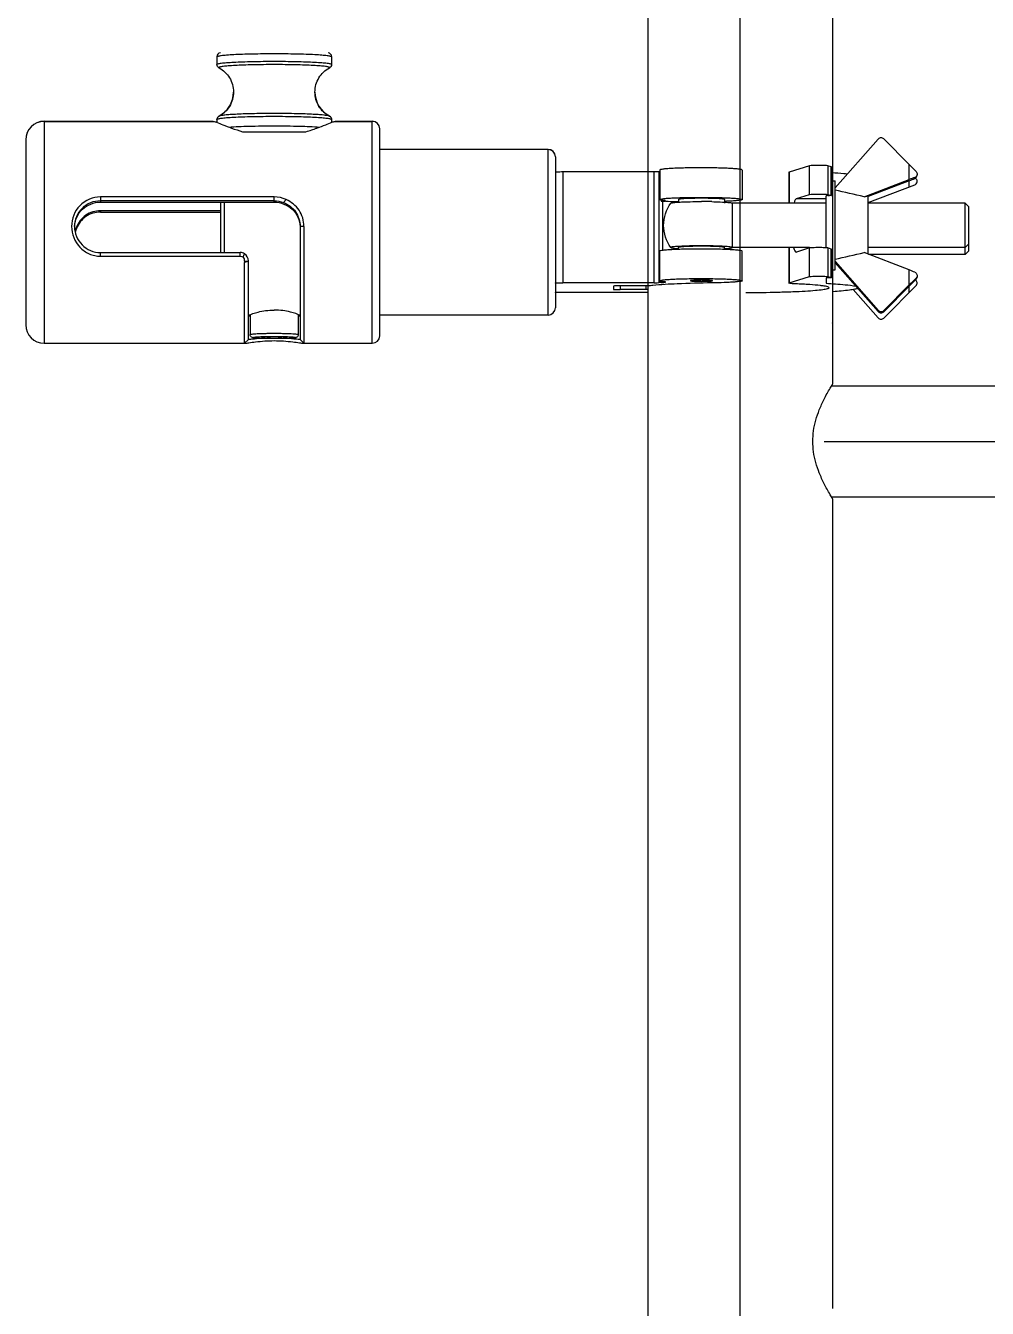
# Model space of a CAD drawing. Header units: millimetres. Extents: x -73584 to -37571, y -61249 to -50748.
# Drawn here: x -48182.9 to -47922.9, y -53207.7 to -52860.7 of the extents above; entities that cross this region are included whole.
import ezdxf

# ---------------------------------------------------------------- set-up
doc = ezdxf.new("R2010")
doc.units = ezdxf.units.MM
doc.header["$LTSCALE"] = 200
doc.linetypes.add('DOT_CENTER', pattern=[14, 12, -1, 0, -1])
doc.layers.add('1', color=7, linetype='Continuous')

# ---------------------------------------------------------------- blocks, each defined once
blk = doc.blocks.new('23-D0018-A_STEP-LADDER_TUBE-Ø30xS3_STACKING_Absen_2__94', base_point=(94.8, -368.81))
at = {"color": 7, "linetype": 'Continuous'}
for p, q in [((94.8, -168.19), (94.8, -368.81)), ((124.8, -168.19), (124.8, -368.81))]:
    blk.add_line(p, q, dxfattribs=at)
at = {"layer": '1', "color": 1, "linetype": 'DOT_CENTER'}
blk.add_line((109.8, -166.19), (109.8, -370.81), dxfattribs=at)
blk = doc.blocks.new('23-D0473-A_TUBE-1m-Ø50xS4-LADDER_STACKING_Absen__107', base_point=(-453.2, -168.5))
at = {"color": 7, "linetype": 'Continuous'}
for p, q in [((-453.2, -118.5), (459.8, -118.5)), ((-124.7, -168.5), (94.3, -168.5)), ((125.3, -168.5), (344.3, -168.5))]:
    blk.add_line(p, q, dxfattribs=at)
for points in [[(109.8, -163.12), (106.95, -163.32), (104.05, -163.94), (101.28, -164.89), (98.36, -166.21), (96.89, -166.98), (95.38, -167.85), (94.84, -168.17), (94.3, -168.5)], [(125.3, -168.5), (124.76, -168.17), (124.22, -167.85), (122.71, -166.98), (121.25, -166.21), (118.32, -164.89), (115.55, -163.94), (112.64, -163.32), (109.8, -163.12)]]:
    blk.add_spline(points, degree=3, dxfattribs=at)
blk = doc.blocks.new('23-D0472-A_BACK-LADDER_STACKING_Absen__109', base_point=(-490.2, -173.5))
at = {"layer": '1', "color": 1, "linetype": 'DOT_CENTER'}
blk.add_line((511.8, -143.5), (-492.2, -143.5), dxfattribs=at)
blk = doc.blocks.new('PH_23_LADDER-1m-KOLOM_STACKING_Absen__110', base_point=(-490.2, -173.5))
for name, p in [('23-D0472-A_BACK-LADDER_STACKING_Absen__109', (-490.2, -173.5)), ('23-D0473-A_TUBE-1m-Ø50xS4-LADDER_STACKING_Absen__107', (-453.2, -168.5))]:
    blk.add_blockref(name, p)
blk = doc.blocks.new('23-A0235-B_WELDING-ASSEMBLY_LADDER-1m_STACKING_Absen__111', base_point=(-490.2, -423.5))
for name, p in [('PH_23_LADDER-1m-KOLOM_STACKING_Absen__110', (-490.2, -173.5)), ('23-D0018-A_STEP-LADDER_TUBE-Ø30xS3_STACKING_Absen_2__94', (94.8, -368.81))]:
    blk.add_blockref(name, p)
blk = doc.blocks.new('23-A0225-B_LADDER-1m_STACKING_Absen__136', base_point=(-490.2, -463.62))
blk.add_blockref('23-A0235-B_WELDING-ASSEMBLY_LADDER-1m_STACKING_Absen__111', (-490.2, -423.5))
blk = doc.blocks.new('*u405')
blk.add_blockref('23-A0225-B_LADDER-1m_STACKING_Absen__136', (61276.01, -511.73))

msp = doc.modelspace()

# ---------------------------------------------------------------- linework, layer by layer
at = {"color": 7, "linetype": 'Continuous'}
for p, q in [((-48131.16, -52869.072), (-48131.16, -52871.17)), ((-48131.144, -52869.072), (-48131.16, -52869.072)), ((-48100.16, -52869.072), (-48100.176, -52869.072)), ((-48100.16, -52869.072), (-48100.16, -52871.17)), ((-48130.631, -52872.051), (-48130.555, -52872.132)), ((-48100.765, -52872.131), (-48100.689, -52872.051)), ((-48130.555, -52885.19), (-48130.631, -52885.19)), ((-48100.689, -52885.19), (-48100.765, -52885.19)), ((-48177.86, -52886.572), (-48177.86, -52946.604)), ((-48177.86, -52886.572), (-48132.16, -52886.572)), ((-48177.86, -52886.604), (-48132.081, -52886.604)), ((-48132.145, -52886.581), (-48132.16, -52886.572)), ((-48132.16, -52886.572), (-48132.148, -52886.579)), ((-48132.148, -52886.579), (-48132.14, -52886.583)), ((-48131.148, -52886.072), (-48131.16, -52886.072)), ((-48131.16, -52886.072), (-48131.16, -52886.884)), ((-48100.16, -52886.072), (-48100.172, -52886.072)), ((-48100.16, -52886.072), (-48100.16, -52886.882)), ((-48099.239, -52886.604), (-48089.16, -52886.604)), ((-48099.215, -52886.602), (-48099.16, -52886.572)), ((-48099.16, -52886.572), (-48089.16, -52886.572)), ((-48089.16, -52946.604), (-48089.16, -52886.572)), ((-48087.16, -52944.604), (-48087.16, -52888.604)), ((-48182.86, -52891.605), (-48182.86, -52941.604)), ((-48124.213, -52889.388), (-48107.107, -52889.388)), ((-47952.365, -52891.385), (-47964.072, -52904.554)), ((-47943.998, -52898.28), (-47950.909, -52891.344)), ((-48041.66, -52894.172), (-48087.16, -52894.172)), ((-48041.66, -52894.204), (-48087.16, -52894.204)), ((-48041.66, -52939.004), (-48041.66, -52894.172)), ((-48039.66, -52896.204), (-48039.66, -52937.004)), ((-47970.955, -52898.63), (-47976.45, -52900.341)), ((-47970.955, -52906.369), (-47970.955, -52898.63)), ((-47965.073, -52898.916), (-47965.99, -52898.63)), ((-47965.99, -52898.63), (-47965.99, -52906.369)), ((-47965.066, -52898.92), (-47965.073, -52898.916)), ((-47965.073, -52906.655), (-47965.073, -52898.916)), ((-47965.066, -52898.92), (-47965.066, -52906.659)), ((-47943.998, -52902.333), (-47943.998, -52898.28)), ((-48012.931, -52900.285), (-48037.66, -52900.285)), ((-48037.66, -52900.285), (-48037.66, -52930.242)), ((-48012.931, -52930.242), (-48012.931, -52900.285)), ((-48011.474, -52900.252), (-48011.658, -52900.261)), ((-48011.658, -52900.261), (-48011.658, -52930.217)), ((-48011.473, -52899.757), (-48011.473, -52907.746)), ((-47989.16, -52899.757), (-47989.16, -52907.746)), ((-47976.523, -52900.387), (-47976.523, -52908.727)), ((-47976.45, -52900.341), (-47976.45, -52908.727)), ((-47965.066, -52902.717), (-47964.072, -52902.717)), ((-47964.072, -52926.716), (-47964.072, -52902.717)), ((-47956.211, -52906.998), (-47943.998, -52902.333)), ((-47943.998, -52902.654), (-47955.072, -52906.914)), ((-47943.998, -52904.321), (-47943.998, -52902.654)), ((-47942.507, -52902.06), (-47942.507, -52901.785)), ((-47942.157, -52902.11), (-47942.315, -52901.951)), ((-47974.513, -52907.477), (-47970.955, -52906.369)), ((-47965.99, -52906.369), (-47965.073, -52906.655)), ((-47955.072, -52908.572), (-47942.507, -52903.749)), ((-48115.66, -52907.051), (-48162.66, -52907.051)), ((-48162.66, -52907.051), (-48162.66, -52908.462)), ((-48115.66, -52908.106), (-48162.66, -52908.106)), ((-48162.66, -52908.462), (-48115.66, -52908.462)), ((-48130.16, -52908.462), (-48130.16, -52922.085)), ((-48129.16, -52908.462), (-48129.16, -52922.085)), ((-48115.66, -52908.462), (-48115.66, -52907.051)), ((-48113.191, -52908.547), (-48112.446, -52907.752)), ((-48011.03, -52907.907), (-48011.03, -52908.222)), ((-48010.701, -52908.208), (-48010.701, -52921.511)), ((-48006.41, -52907.737), (-48006.41, -52908.445)), ((-47993.91, -52907.737), (-47993.91, -52908.736)), ((-47966.472, -52908.727), (-47991.85, -52908.727)), ((-47991.85, -52908.727), (-47991.85, -52920.727)), ((-47974.513, -52907.477), (-47966.472, -52907.477)), ((-47966.472, -52920.791), (-47966.472, -52906.713)), ((-47965.972, -52906.686), (-47965.566, -52906.686)), ((-47965.073, -52906.655), (-47965.066, -52906.659)), ((-47955.072, -52906.727), (-47955.091, -52906.723)), ((-47955.072, -52922.54), (-47955.072, -52906.728)), ((-47928.91, -52908.727), (-47955.072, -52908.727)), ((-47927.91, -52909.727), (-47928.91, -52908.727)), ((-47928.91, -52922.572), (-47928.91, -52908.727)), ((-47927.91, -52921.572), (-47927.91, -52909.727)), ((-48130.16, -52910.767), (-48162.66, -52910.767)), ((-48162.66, -52910.767), (-48162.66, -52911.123)), ((-48162.66, -52911.124), (-48130.16, -52911.124)), ((-48107.66, -52914.995), (-48108.66, -52915.049)), ((-48108.66, -52915.049), (-48108.66, -52945.562)), ((-48107.66, -52914.995), (-48107.66, -52946.561)), ((-47927.91, -52919.727), (-47928.91, -52920.727)), ((-48162.66, -52922.085), (-48124.86, -52922.085)), ((-48162.66, -52923.056), (-48162.66, -52922.085)), ((-48162.66, -52923.056), (-48124.86, -52923.056)), ((-48124.86, -52923.056), (-48124.86, -52922.085)), ((-48011.473, -52929.714), (-48011.473, -52921.726)), ((-48006.454, -52921.01), (-48006.436, -52921.011)), ((-48006.41, -52921.225), (-48006.41, -52920.719)), ((-48000.16, -52921.127), (-48000.311, -52921.127)), ((-47993.91, -52921.237), (-47993.91, -52920.719)), ((-47993.885, -52921.011), (-47993.866, -52921.01)), ((-47970.955, -52920.727), (-47991.85, -52920.727)), ((-47989.16, -52929.714), (-47989.16, -52921.726)), ((-47976.523, -52920.727), (-47976.523, -52930.344)), ((-47976.45, -52920.727), (-47976.45, -52930.298)), ((-47974.513, -52921.956), (-47974.58, -52921.966)), ((-47970.955, -52920.848), (-47974.513, -52921.956)), ((-47970.955, -52928.587), (-47970.955, -52920.848)), ((-47965.073, -52921.134), (-47965.99, -52920.848)), ((-47965.99, -52920.848), (-47965.99, -52928.587)), ((-47965.066, -52921.138), (-47965.073, -52921.134)), ((-47965.073, -52928.872), (-47965.073, -52921.134)), ((-47965.066, -52928.877), (-47965.066, -52921.138)), ((-47943.998, -52926.8), (-47956.211, -52922.102)), ((-47928.91, -52920.727), (-47955.072, -52920.727)), ((-47928.91, -52922.572), (-47954.988, -52922.572)), ((-47927.91, -52921.572), (-47928.91, -52922.572)), ((-48123.673, -52924.45), (-48122.66, -52924.316)), ((-48122.66, -52924.506), (-48123.66, -52924.778)), ((-48123.66, -52946.561), (-48123.66, -52924.778)), ((-48122.66, -52945.562), (-48122.66, -52924.316)), ((-47965.066, -52926.717), (-47964.072, -52926.717)), ((-47964.71, -52926.717), (-47964.71, -52941.119)), ((-47964.072, -52924.525), (-47952.365, -52937.726)), ((-47952.365, -52938.07), (-47964.072, -52924.9)), ((-47943.998, -52930.853), (-47943.998, -52926.8)), ((-48012.931, -52930.242), (-48037.66, -52930.242)), ((-48011.03, -52929.875), (-48011.03, -52930.19)), ((-47976.45, -52930.298), (-47970.955, -52928.587)), ((-47966.472, -52928.931), (-47966.472, -52930.379)), ((-47965.99, -52928.587), (-47965.073, -52928.872)), ((-47965.566, -52928.904), (-47965.972, -52928.904)), ((-47965.073, -52928.872), (-47965.066, -52928.877)), ((-47942.157, -52929.293), (-47942.157, -52929.045)), ((-48014.71, -52932.923), (-48037.66, -52932.923)), ((-48023.96, -52931.134), (-48023.96, -52932.032)), ((-48015.089, -52931.073), (-48022.16, -52931.073)), ((-48022.16, -52931.073), (-48022.16, -52932.092)), ((-48015.089, -52932.092), (-48022.16, -52932.092)), ((-48015.089, -52932.092), (-48015.089, -52931.073)), ((-47959.164, -52932.109), (-47952.365, -52939.776)), ((-47950.909, -52937.77), (-47943.998, -52930.853)), ((-47950.909, -52939.819), (-47942.157, -52931.035)), ((-47943.998, -52931.174), (-47950.909, -52938.11)), ((-47943.998, -52932.882), (-47943.998, -52931.174)), ((-48122.21, -52939.004), (-48122.66, -52939.004)), ((-48122.66, -52939.172), (-48122.554, -52939.204)), ((-48122.554, -52939.204), (-48122.497, -52939.202)), ((-48122.16, -52938.917), (-48122.16, -52944.264)), ((-48109.16, -52938.917), (-48109.16, -52944.264)), ((-48108.66, -52939.004), (-48109.111, -52939.004)), ((-48108.837, -52939.201), (-48108.766, -52939.204)), ((-48108.766, -52939.204), (-48108.66, -52939.172)), ((-48041.66, -52939.004), (-48087.16, -52939.004)), ((-47952.365, -52938.07), (-47952.365, -52937.726)), ((-47950.909, -52937.77), (-47950.909, -52938.11)), ((-47964.723, -52941.14), (-47964.71, -52941.119)), ((-48177.86, -52946.604), (-48123.66, -52946.604)), ((-48123.66, -52946.561), (-48122.66, -52945.562)), ((-48123.66, -52946.561), (-48123.497, -52946.604)), ((-48119.12, -52945.055), (-48119.124, -52945.063)), ((-48119.118, -52945.056), (-48119.124, -52945.063)), ((-48119.124, -52945.063), (-48119.118, -52945.057)), ((-48119.117, -52945.051), (-48119.12, -52945.055)), ((-48119.114, -52945.051), (-48119.118, -52945.056)), ((-48119.085, -52945.036), (-48119.117, -52945.051)), ((-48119.027, -52945.02), (-48119.085, -52945.036)), ((-48117.392, -52945.224), (-48117.392, -52944.902)), ((-48113.928, -52945.224), (-48113.928, -52944.902)), ((-48112.235, -52945.036), (-48112.293, -52945.02)), ((-48112.203, -52945.051), (-48112.235, -52945.036)), ((-48112.202, -52945.056), (-48112.206, -52945.051)), ((-48112.2, -52945.055), (-48112.203, -52945.051)), ((-48112.196, -52945.063), (-48112.202, -52945.056)), ((-48112.202, -52945.057), (-48112.196, -52945.063)), ((-48112.196, -52945.063), (-48112.2, -52945.055)), ((-48108.66, -52945.562), (-48107.66, -52946.561)), ((-48107.824, -52946.604), (-48089.16, -52946.604)), ((-48107.823, -52946.604), (-48107.66, -52946.561))]:
    msp.add_line(p, q, dxfattribs=at)
for centre, radius, start, end in [((-48130.16, -52869.072), 1, 94.36319, 180), ((-48101.16, -52869.072), 1, 0, 85.75588), ((-48129.902, -52870.901), 1.393, 237.82731, 242.02991), ((-48101.418, -52870.901), 1.393, 297.95398, 302.12578), ((-48134.16, -52878.572), 7.5, 298.07249, 359.34036), ((-48097.16, -52878.572), 7.5, 180.65955, 241.92751), ((-48130.16, -52886.072), 1, 118.07249, 180), ((-48101.16, -52886.072), 1, 0, 61.92751), ((-48177.86, -52891.572), 5, 90, 180), ((-48177.86, -52891.604), 5, 90, 180), ((-48089.16, -52888.572), 2, 0, 90), ((-48089.16, -52888.604), 2, 0, 90), ((-47951.618, -52892.05), 1.001, 44.88191, 138.29412), ((-48041.66, -52896.172), 2, 0, 90), ((-48041.66, -52896.204), 2, 360, 90), ((-47942.865, -52902.816), 1, 291, 44.89564), ((-48477.315, -55149.213), 2301.973, 76.916378, 77.117177), ((-48005.289, -53041.606), 133.508, 92.32351, 92.46449), ((-48000.104, -53052.618), 144.328, 88.89834, 90.02243), ((-48162.619, -52917.821), 7.041, 160.94229, 168.71103), ((-48162.577, -52918.187), 7.084, 158.24913, 166.98645), ((-48162.562, -52917.84), 7.102, 158.23195, 160.94864), ((-48470.759, -50682.228), 2298.216, 282.736611, 282.937627), ((-47998.766, -53221.729), 291.796, 92.40899, 92.53242), ((-47942.865, -52930.329), 1, 315.10436, 58.13171), ((-48015.087, -52968.747), 36.654, 89.40499, 90.00183), ((-48041.66, -52937.004), 2, 270, 360), ((-47951.616, -52937.062), 1.001, 221.55947, 314.95883), ((-47951.618, -52937.404), 1.001, 221.70612, 315.11864), ((-47951.617, -52939.113), 1, 221.5632, 315.10354), ((-48177.86, -52941.604), 5, 180, 270), ((-48116.92, -52947.142), 3.03, 136.28323, 136.5065), ((-48114.4, -52947.142), 3.03, 43.49351, 43.71679), ((-48089.16, -52944.604), 2, 270, 0)]:
    msp.add_arc(centre, radius, start, end, dxfattribs=at)
for centre, major_axis, ratio, start_param, end_param in [((-47944.072, -52898.366), (-2.999, 3.01), 0.0267377, -2.2364289, -1.5689159), ((-47944.072, -52902.522), (3, 1.153), 0.0467462, 1.0039242, 1.5278866), ((-47944.072, -52902.522), (3, 1.153), 0.0467462, -1.5638098, -1.0398473), ((-47974.513, -52914.717), (0.069, 7.25), 0.171979, 0.0552947, 0.5985129), ((-47974.513, -52914.717), (0.069, 7.25), 0.171979, -3.7313822, -3.1399555), ((-47944.072, -52926.932), (3, -1.153), 0.0467463, 1.0398472, 1.5638096), ((-47944.072, -52931.089), (2.999, 3.01), 0.0267376, 0.8515066, 1.5190195), ((-47944.072, -52931.089), (2.999, 3.01), 0.0267376, -1.5726769, -0.9051639)]:
    msp.add_ellipse(centre, major_axis=major_axis, ratio=ratio, start_param=start_param, end_param=end_param, dxfattribs=at)
for points, knots in [([(-48100.16, -52869.173), (-48100.16, -52869.136), (-48100.28, -52869.058), (-48100.496, -52868.998), (-48100.875, -52868.917), (-48101.641, -52868.81), (-48102.936, -52868.689), (-48104.839, -52868.57), (-48107.159, -52868.471), (-48109.804, -52868.397), (-48112.675, -52868.352), (-48115.66, -52868.336), (-48118.645, -52868.352), (-48121.516, -52868.397), (-48124.162, -52868.471), (-48126.481, -52868.57), (-48128.384, -52868.689), (-48129.679, -52868.81), (-48130.445, -52868.917), (-48130.824, -52868.998), (-48131.04, -52869.058), (-48131.16, -52869.136), (-48131.16, -52869.173)], [0, 0, 0, 0, 0.0035463, 0.0111635, 0.0232937, 0.0399241, 0.0861248, 0.1481223, 0.2235781, 0.3096174, 0.4029495, 0.5, 0.5970505, 0.6903826, 0.7764219, 0.8518776, 0.9138752, 0.9600759, 0.9767062, 0.9888365, 0.9964537, 1, 1, 1, 1]), ([(-48131.16, -52871.17), (-48131.16, -52871.133), (-48131.04, -52871.055), (-48130.824, -52870.995), (-48130.445, -52870.915), (-48129.679, -52870.807), (-48128.384, -52870.686), (-48126.481, -52870.568), (-48124.162, -52870.468), (-48121.516, -52870.394), (-48118.645, -52870.349), (-48115.66, -52870.333), (-48112.675, -52870.349), (-48109.804, -52870.394), (-48107.159, -52870.468), (-48104.839, -52870.568), (-48102.936, -52870.686), (-48101.641, -52870.807), (-48100.875, -52870.915), (-48100.496, -52870.995), (-48100.28, -52871.055), (-48100.16, -52871.133), (-48100.16, -52871.17)], [0, 0, 0, 0, 0.0035463, 0.0111635, 0.0232938, 0.0399241, 0.0861248, 0.1481224, 0.2235781, 0.3096174, 0.4029495, 0.5, 0.5970506, 0.6903826, 0.7764219, 0.8518777, 0.9138752, 0.9600759, 0.9767063, 0.9888365, 0.9964537, 1, 1, 1, 1]), ([(-48130.643, -52872.08), (-48130.772, -52871.999), (-48131.044, -52871.748), (-48131.16, -52871.378), (-48131.16, -52871.17)], [0, 0, 0, 0, 0.4219146, 1, 1, 1, 1]), ([(-48100.689, -52872.051), (-48100.689, -52872.015), (-48100.805, -52871.94), (-48101.014, -52871.882), (-48101.38, -52871.804), (-48102.12, -52871.701), (-48103.371, -52871.584), (-48105.208, -52871.469), (-48107.449, -52871.374), (-48110.004, -52871.302), (-48112.777, -52871.258), (-48115.66, -52871.243), (-48118.543, -52871.258), (-48121.316, -52871.302), (-48123.871, -52871.374), (-48126.112, -52871.469), (-48127.949, -52871.584), (-48129.2, -52871.701), (-48129.94, -52871.804), (-48130.306, -52871.882), (-48130.515, -52871.94), (-48130.631, -52872.015), (-48130.631, -52872.051)], [0, 0, 0, 0, 0.0035464, 0.0111634, 0.0232937, 0.0399243, 0.0861247, 0.1481221, 0.2235783, 0.3096173, 0.4029493, 0.5, 0.5970506, 0.6903826, 0.7764216, 0.8518778, 0.9138753, 0.9600757, 0.9767063, 0.9888366, 0.9964536, 1, 1, 1, 1]), ([(-48100.16, -52871.17), (-48100.16, -52871.378), (-48100.277, -52871.748), (-48100.549, -52872), (-48100.677, -52872.081)], [0, 0, 0, 0, 0.5782185, 1, 1, 1, 1]), ([(-48130.555, -52872.132), (-48129.418, -52872.734), (-48127.402, -52874.636), (-48126.66, -52877.316), (-48126.66, -52878.659)], [0, 0, 0, 0, 0.4890779, 1, 1, 1, 1]), ([(-48104.66, -52878.659), (-48104.66, -52877.317), (-48103.919, -52874.638), (-48101.904, -52872.735), (-48100.768, -52872.133)], [0, 0, 0, 0, 0.5106301, 1, 1, 1, 1]), ([(-48126.66, -52878.659), (-48126.66, -52880.001), (-48127.401, -52882.68), (-48129.416, -52884.583), (-48130.553, -52885.185)], [0, 0, 0, 0, 0.5106301, 1, 1, 1, 1]), ([(-48100.766, -52885.186), (-48101.902, -52884.584), (-48103.918, -52882.682), (-48104.66, -52880.002), (-48104.66, -52878.659)], [0, 0, 0, 0, 0.4890779, 1, 1, 1, 1]), ([(-48131.16, -52886.148), (-48131.16, -52885.913), (-48131.014, -52885.507), (-48130.694, -52885.261), (-48130.555, -52885.187)], [0, 0, 0, 0, 0.5987862, 1, 1, 1, 1]), ([(-48100.16, -52886.148), (-48100.16, -52886.111), (-48100.28, -52886.033), (-48100.496, -52885.973), (-48100.875, -52885.893), (-48101.641, -52885.786), (-48102.936, -52885.665), (-48104.839, -52885.546), (-48107.159, -52885.447), (-48109.804, -52885.373), (-48112.675, -52885.327), (-48115.66, -52885.312), (-48118.645, -52885.327), (-48121.516, -52885.373), (-48124.162, -52885.447), (-48126.481, -52885.546), (-48128.384, -52885.665), (-48129.679, -52885.786), (-48130.445, -52885.893), (-48130.824, -52885.973), (-48131.04, -52886.033), (-48131.16, -52886.111), (-48131.16, -52886.148)], [0, 0, 0, 0, 0.0035463, 0.0111635, 0.0232937, 0.0399241, 0.0861248, 0.1481223, 0.2235781, 0.3096174, 0.4029495, 0.5, 0.5970505, 0.6903826, 0.7764219, 0.8518776, 0.9138752, 0.9600759, 0.9767062, 0.9888365, 0.9964537, 1, 1, 1, 1]), ([(-48100.766, -52885.186), (-48100.926, -52885.101), (-48101.453, -52885.013), (-48102.445, -52884.876), (-48103.895, -52884.766), (-48105.733, -52884.66), (-48107.908, -52884.575), (-48111.254, -52884.488), (-48115.661, -52884.448), (-48120.068, -52884.488), (-48123.414, -52884.575), (-48125.588, -52884.66), (-48127.426, -52884.766), (-48128.876, -52884.876), (-48129.868, -52885.013), (-48130.394, -52885.101), (-48130.555, -52885.186)], [0, 0, 0, 0, 0.0182704, 0.0523934, 0.1014424, 0.1638302, 0.2374863, 0.319949, 0.5000309, 0.6801082, 0.7625653, 0.8362137, 0.8985921, 0.9476304, 0.9817416, 1, 1, 1, 1]), ([(-48100.765, -52885.187), (-48100.626, -52885.261), (-48100.307, -52885.507), (-48100.16, -52885.913), (-48100.16, -52886.148)], [0, 0, 0, 0, 0.4012064, 1, 1, 1, 1]), ([(-48132.081, -52886.604), (-48131.792, -52886.604), (-48130.955, -52886.992), (-48129.346, -52887.584), (-48127.02, -52888.516), (-48125.218, -52889.101), (-48124.213, -52889.388)], [0, 0, 0, 0, 0.1040833, 0.3189553, 0.6244542, 1, 1, 1, 1]), ([(-48127.966, -52888.139), (-48126.152, -52888.012), (-48122.047, -52887.862), (-48115.652, -52887.786), (-48109.259, -52887.862), (-48105.155, -52888.013), (-48103.344, -52888.14)], [0, 0, 0, 0, 0.2213647, 0.5001398, 0.7788411, 1, 1, 1, 1]), ([(-48107.107, -52889.388), (-48106.575, -52889.276), (-48105.588, -52888.914), (-48103.791, -52888.321), (-48101.974, -52887.582), (-48100.365, -52886.992), (-48099.528, -52886.604), (-48099.239, -52886.604)], [0, 0, 0, 0, 0.1953913, 0.3756281, 0.6811383, 0.8959559, 1, 1, 1, 1]), ([(-47989.16, -52899.757), (-47989.16, -52899.676), (-47989.574, -52899.609), (-47990.095, -52899.498), (-47991.176, -52899.412), (-47992.521, -52899.323), (-47994.2, -52899.253), (-47996.825, -52899.179), (-48000.317, -52899.145), (-48003.808, -52899.179), (-48006.434, -52899.253), (-48008.112, -52899.323), (-48009.457, -52899.412), (-48010.538, -52899.498), (-48011.059, -52899.609), (-48011.473, -52899.676), (-48011.473, -52899.757)], [0, 0, 0, 0, 0.0108903, 0.0396548, 0.0858834, 0.1479161, 0.2234169, 0.3095076, 0.4999991, 0.6904895, 0.7765794, 0.8520802, 0.914114, 0.9603439, 0.9891094, 1, 1, 1, 1]), ([(-47965.99, -52898.63), (-47966.265, -52898.545), (-47967.111, -52898.563), (-47968.472, -52898.489), (-47969.834, -52898.563), (-47970.68, -52898.545), (-47970.955, -52898.63)], [0, 0, 0, 0, 0.1735892, 0.5, 0.8264108, 1, 1, 1, 1]), ([(-48037.66, -52900.285), (-48037.915, -52900.285), (-48038.373, -52900.297), (-48039.039, -52900.291), (-48039.353, -52900.371), (-48039.66, -52900.34), (-48039.66, -52900.392)], [0, 0, 0, 0, 0.3813644, 0.7047286, 0.9214295, 1, 1, 1, 1]), ([(-48011.658, -52900.261), (-48011.753, -52900.265), (-48012.177, -52900.28), (-48012.601, -52900.285), (-48012.931, -52900.285)], [0, 0, 0, 0, 0.2228971, 1, 1, 1, 1]), ([(-47976.45, -52900.341), (-47976.469, -52900.347), (-47976.495, -52900.355), (-47976.523, -52900.377), (-47976.523, -52900.387)], [0, 0, 0, 0, 0.6687305, 1, 1, 1, 1]), ([(-47960.78, -52900.875), (-47961.08, -52900.84), (-47962.482, -52900.693), (-47963.888, -52900.587), (-47964.995, -52900.513)], [0, 0, 0, 0, 0.2136969, 1, 1, 1, 1]), ([(-47941.865, -52900.881), (-47941.865, -52900.989), (-47941.923, -52901.374), (-47942.246, -52901.693), (-47942.507, -52901.785)], [0, 0, 0, 0, 0.2798199, 1, 1, 1, 1]), ([(-47942.507, -52902.06), (-47942.24, -52901.949), (-47941.927, -52901.607), (-47941.866, -52901.209), (-47941.866, -52901.099)], [0, 0, 0, 0, 0.7250601, 1, 1, 1, 1]), ([(-47970.955, -52906.369), (-47970.68, -52906.283), (-47969.834, -52906.302), (-47968.472, -52906.227), (-47967.111, -52906.302), (-47966.265, -52906.283), (-47965.99, -52906.369)], [0, 0, 0, 0, 0.1735892, 0.5, 0.8264108, 1, 1, 1, 1]), ([(-48162.66, -52907.05), (-48164.67, -52907.05), (-48168.855, -52908.814), (-48171.279, -52915.013), (-48169.197, -52920.213), (-48166.198, -52922.307), (-48164.465, -52922.873), (-48163.441, -52923.018), (-48162.919, -52923.085), (-48162.661, -52923.057)], [0, 0, 0, 0, 0.2478074, 0.4955109, 0.7453805, 0.8721325, 0.9359725, 0.9679801, 1, 1, 1, 1]), ([(-48162.66, -52908.105), (-48164.442, -52908.105), (-48168.158, -52909.553), (-48169.66, -52913.263), (-48169.66, -52915.038)], [0, 0, 0, 0, 0.5009195, 1, 1, 1, 1]), ([(-48169.651, -52915.041), (-48169.564, -52913.323), (-48167.98, -52909.813), (-48164.388, -52908.462), (-48162.66, -52908.462)], [0, 0, 0, 0, 0.4987672, 1, 1, 1, 1]), ([(-48115.66, -52908.462), (-48113.931, -52908.462), (-48110.334, -52909.815), (-48108.753, -52913.332), (-48108.668, -52915.051)], [0, 0, 0, 0, 0.5011564, 1, 1, 1, 1]), ([(-48113.191, -52908.547), (-48111.895, -52909.029), (-48109.532, -52910.823), (-48108.66, -52913.663), (-48108.66, -52915.049)], [0, 0, 0, 0, 0.4993383, 1, 1, 1, 1]), ([(-48107.66, -52914.995), (-48107.625, -52913.481), (-48108.582, -52910.384), (-48111.06, -52908.346), (-48112.446, -52907.752)], [0, 0, 0, 0, 0.5011581, 1, 1, 1, 1]), ([(-48011.473, -52907.746), (-48011.473, -52907.664), (-48011.059, -52907.598), (-48010.538, -52907.487), (-48009.457, -52907.4), (-48008.112, -52907.311), (-48006.434, -52907.241), (-48003.808, -52907.167), (-48000.317, -52907.134), (-47996.825, -52907.167), (-47994.2, -52907.241), (-47992.521, -52907.311), (-47991.176, -52907.4), (-47990.095, -52907.487), (-47989.574, -52907.598), (-47989.16, -52907.664), (-47989.16, -52907.746)], [0, 0, 0, 0, 0.0108903, 0.0396548, 0.0858834, 0.1479162, 0.2234169, 0.3095076, 0.4999992, 0.6904895, 0.7765794, 0.8520803, 0.9141141, 0.9603439, 0.9891094, 1, 1, 1, 1]), ([(-48010.219, -52908.021), (-48010.533, -52907.989), (-48010.953, -52907.938), (-48011.336, -52907.847), (-48011.473, -52907.781), (-48011.473, -52907.746)], [0, 0, 0, 0, 0.7267428, 0.9176709, 1, 1, 1, 1]), ([(-48011.03, -52908.222), (-48010.87, -52908.215), (-48010.595, -52908.199), (-48010.213, -52908.177), (-48010.033, -52908.138), (-48009.882, -52908.124), (-48009.882, -52908.095)], [0, 0, 0, 0, 0.416243, 0.7304012, 0.9270866, 1, 1, 1, 1]), ([(-48006.431, -52908.391), (-48006.829, -52908.38), (-48008.253, -52908.337), (-48009.676, -52908.274), (-48010.701, -52908.208)], [0, 0, 0, 0, 0.2791291, 1, 1, 1, 1]), ([(-48009.882, -52908.095), (-48009.882, -52908.064), (-48010.053, -52908.053), (-48010.135, -52908.03), (-48010.219, -52908.021)], [0, 0, 0, 0, 0.2691652, 1, 1, 1, 1]), ([(-48008.464, -52908.719), (-48008.419, -52908.657), (-48008.138, -52908.621), (-48007.662, -52908.53), (-48006.868, -52908.472), (-48005.852, -52908.406), (-48004.619, -52908.357), (-48002.7, -52908.304), (-48001.195, -52908.29), (-48000.16, -52908.29)], [0, 0, 0, 0, 0.0275379, 0.0894164, 0.1842142, 0.3086416, 0.4582166, 0.6274918, 1, 1, 1, 1]), ([(-47993.91, -52907.737), (-47993.91, -52907.692), (-47994.142, -52907.654), (-47994.434, -52907.592), (-47995.04, -52907.544), (-47995.793, -52907.494), (-47996.733, -52907.455), (-47998.204, -52907.413), (-48000.16, -52907.394), (-48002.116, -52907.413), (-48003.587, -52907.455), (-48004.527, -52907.494), (-48005.28, -52907.544), (-48005.886, -52907.592), (-48006.178, -52907.654), (-48006.41, -52907.692), (-48006.41, -52907.737)], [0, 0, 0, 0, 0.0108909, 0.0396568, 0.0858859, 0.1479173, 0.2234142, 0.3095023, 0.4999945, 0.6904864, 0.7765755, 0.8520748, 0.9141094, 0.9603412, 0.9891087, 1, 1, 1, 1]), ([(-47997.329, -52908.317), (-47997.004, -52908.323), (-47995.849, -52908.35), (-47994.695, -52908.393), (-47993.866, -52908.445)], [0, 0, 0, 0, 0.280961, 1, 1, 1, 1]), ([(-47989.16, -52907.746), (-47989.16, -52907.781), (-47989.298, -52907.847), (-47989.517, -52907.899), (-47989.924, -52907.968), (-47990.728, -52908.059), (-47992.076, -52908.157), (-47993.235, -52908.21), (-47993.895, -52908.235)], [0, 0, 0, 0, 0.0223684, 0.0742523, 0.1576159, 0.2717799, 0.5861174, 1, 1, 1, 1]), ([(-47993.866, -52908.445), (-47993.579, -52908.463), (-47993.091, -52908.499), (-47992.425, -52908.563), (-47992.099, -52908.632), (-47991.85, -52908.685), (-47991.85, -52908.736)], [0, 0, 0, 0, 0.4206167, 0.732054, 0.9253996, 1, 1, 1, 1]), ([(-47965.972, -52906.686), (-47966.09, -52906.686), (-47966.265, -52906.677), (-47966.396, -52906.707), (-47966.472, -52906.7), (-47966.472, -52906.713)], [0, 0, 0, 0, 0.7047364, 0.9214166, 1, 1, 1, 1]), ([(-47965.066, -52906.659), (-47965.066, -52906.672), (-47965.142, -52906.665), (-47965.273, -52906.695), (-47965.448, -52906.686), (-47965.566, -52906.686)], [0, 0, 0, 0, 0.0785834, 0.2952636, 1, 1, 1, 1]), ([(-47956.211, -52906.998), (-47955.964, -52906.922), (-47955.6, -52906.843), (-47955.215, -52906.696), (-47955.091, -52906.723)], [0, 0, 0, 0, 0.671777, 1, 1, 1, 1]), ([(-48162.66, -52910.767), (-48164.033, -52910.767), (-48166.839, -52911.633), (-48168.649, -52913.934), (-48169.157, -52915.207)], [0, 0, 0, 0, 0.5004555, 1, 1, 1, 1]), ([(-48162.66, -52911.123), (-48164.033, -52911.123), (-48166.839, -52911.989), (-48168.65, -52914.289), (-48169.157, -52915.562)], [0, 0, 0, 0, 0.5004191, 1, 1, 1, 1]), ([(-48169.66, -52915.038), (-48169.66, -52916.831), (-48168.169, -52920.54), (-48164.449, -52922.118), (-48162.66, -52922.085)], [0, 0, 0, 0, 0.5005817, 1, 1, 1, 1]), ([(-48000.16, -52920.273), (-48001.244, -52920.273), (-48003.233, -52920.289), (-48005.598, -52920.38), (-48007.066, -52920.456), (-48007.869, -52920.565), (-48008.197, -52920.573), (-48008.491, -52920.699), (-48008.464, -52920.736)], [0, 0, 0, 0, 0.3894001, 0.7169011, 0.8405979, 0.9306278, 0.9836486, 1, 1, 1, 1]), ([(-47991.85, -52920.719), (-47991.85, -52920.658), (-47992.158, -52920.608), (-47992.547, -52920.526), (-47993.352, -52920.461), (-47994.354, -52920.395), (-47995.605, -52920.343), (-47997.56, -52920.288), (-47999.1, -52920.273), (-48000.16, -52920.273)], [0, 0, 0, 0, 0.0218006, 0.0793718, 0.1718764, 0.2959859, 0.4470113, 0.6191747, 1, 1, 1, 1]), ([(-48000.311, -52921.127), (-48001.735, -52921.127), (-48003.804, -52921.147), (-48006.431, -52921.221), (-48008.11, -52921.291), (-48009.456, -52921.38), (-48010.538, -52921.467), (-48011.059, -52921.578), (-48011.473, -52921.644), (-48011.473, -52921.726)], [0, 0, 0, 0, 0.3809454, 0.5531254, 0.7041339, 0.8282112, 0.9206801, 0.9782175, 1, 1, 1, 1]), ([(-48008.464, -52920.736), (-48008.428, -52920.786), (-48008.208, -52920.825), (-48007.83, -52920.901), (-48007.204, -52920.956), (-48006.727, -52920.993), (-48006.454, -52921.01)], [0, 0, 0, 0, 0.0915614, 0.2913356, 0.5967921, 1, 1, 1, 1]), ([(-47993.91, -52920.719), (-47993.91, -52920.673), (-47994.142, -52920.636), (-47994.434, -52920.574), (-47995.04, -52920.525), (-47995.793, -52920.475), (-47996.733, -52920.436), (-47998.204, -52920.394), (-48000.16, -52920.376), (-48002.116, -52920.394), (-48003.587, -52920.436), (-48004.527, -52920.475), (-48005.28, -52920.525), (-48005.886, -52920.574), (-48006.178, -52920.636), (-48006.41, -52920.673), (-48006.41, -52920.719)], [0, 0, 0, 0, 0.0108909, 0.0396568, 0.0858859, 0.1479173, 0.2234142, 0.3095023, 0.4999945, 0.6904864, 0.7765755, 0.8520748, 0.9141094, 0.9603412, 0.9891087, 1, 1, 1, 1]), ([(-47989.16, -52921.726), (-47989.16, -52921.645), (-47989.566, -52921.578), (-47990.079, -52921.469), (-47991.142, -52921.383), (-47992.465, -52921.294), (-47994.118, -52921.224), (-47996.71, -52921.149), (-47998.753, -52921.128), (-48000.16, -52921.127)], [0, 0, 0, 0, 0.0217423, 0.0790806, 0.1712574, 0.2950296, 0.4458214, 0.6179884, 1, 1, 1, 1]), ([(-47993.866, -52921.01), (-47993.579, -52920.992), (-47993.091, -52920.955), (-47992.425, -52920.892), (-47992.099, -52920.822), (-47991.85, -52920.77), (-47991.85, -52920.719)], [0, 0, 0, 0, 0.4206166, 0.7320538, 0.9253995, 1, 1, 1, 1]), ([(-47965.99, -52920.848), (-47966.265, -52920.763), (-47967.111, -52920.781), (-47968.472, -52920.707), (-47969.834, -52920.781), (-47970.68, -52920.763), (-47970.955, -52920.848)], [0, 0, 0, 0, 0.1735892, 0.5, 0.8264108, 1, 1, 1, 1]), ([(-48039.66, -52930.349), (-48039.66, -52930.297), (-48039.353, -52930.327), (-48039.039, -52930.248), (-48038.373, -52930.254), (-48037.915, -52930.242), (-48037.66, -52930.242)], [0, 0, 0, 0, 0.0785706, 0.2952718, 0.618636, 1, 1, 1, 1]), ([(-47997.337, -52930.291), (-48000.484, -52930.337), (-48005.802, -52930.483), (-48011.12, -52930.766), (-48013.279, -52931.012)], [0, 0, 0, 0, 0.5916357, 1, 1, 1, 1]), ([(-48012.931, -52930.242), (-48012.817, -52930.242), (-48012.392, -52930.24), (-48011.968, -52930.231), (-48011.658, -52930.217)], [0, 0, 0, 0, 0.2695188, 1, 1, 1, 1]), ([(-48011.473, -52929.714), (-48011.473, -52929.633), (-48011.059, -52929.566), (-48010.538, -52929.455), (-48009.457, -52929.369), (-48008.112, -52929.28), (-48006.434, -52929.21), (-48003.808, -52929.136), (-48000.317, -52929.102), (-47996.825, -52929.136), (-47994.2, -52929.21), (-47992.521, -52929.28), (-47991.176, -52929.369), (-47990.095, -52929.455), (-47989.574, -52929.566), (-47989.16, -52929.633), (-47989.16, -52929.714)], [0, 0, 0, 0, 0.0108903, 0.0396548, 0.0858834, 0.1479162, 0.2234169, 0.3095076, 0.4999992, 0.6904895, 0.7765794, 0.8520803, 0.9141141, 0.9603439, 0.9891094, 1, 1, 1, 1]), ([(-48010.219, -52929.99), (-48010.533, -52929.957), (-48010.953, -52929.906), (-48011.336, -52929.815), (-48011.473, -52929.75), (-48011.473, -52929.714)], [0, 0, 0, 0, 0.7267428, 0.9176709, 1, 1, 1, 1]), ([(-48011.03, -52930.19), (-48010.87, -52930.184), (-48010.595, -52930.167), (-48010.213, -52930.145), (-48010.033, -52930.106), (-48009.882, -52930.092), (-48009.882, -52930.064)], [0, 0, 0, 0, 0.416243, 0.7304012, 0.9270866, 1, 1, 1, 1]), ([(-48009.882, -52930.064), (-48009.882, -52930.032), (-48010.053, -52930.021), (-48010.135, -52929.998), (-48010.219, -52929.99)], [0, 0, 0, 0, 0.2691652, 1, 1, 1, 1]), ([(-47997.16, -52929.706), (-47997.16, -52929.684), (-47997.271, -52929.666), (-47997.412, -52929.636), (-47997.702, -52929.613), (-47998.234, -52929.578), (-47999.072, -52929.552), (-48000.16, -52929.541), (-48001.248, -52929.552), (-48002.086, -52929.578), (-48002.618, -52929.613), (-48002.909, -52929.636), (-48003.049, -52929.666), (-48003.16, -52929.684), (-48003.16, -52929.706)], [0, 0, 0, 0, 0.0108955, 0.0396623, 0.0858844, 0.1479197, 0.3094949, 0.4999862, 0.6904787, 0.8520641, 0.9141072, 0.9603344, 0.9891039, 1, 1, 1, 1]), ([(-48003.16, -52929.706), (-48003.16, -52929.727), (-48003.049, -52929.745), (-48002.909, -52929.775), (-48002.618, -52929.798), (-48002.086, -52929.833), (-48001.248, -52929.859), (-48000.16, -52929.871), (-47999.072, -52929.859), (-47998.234, -52929.833), (-47997.702, -52929.798), (-47997.412, -52929.775), (-47997.271, -52929.745), (-47997.16, -52929.727), (-47997.16, -52929.706)], [0, 0, 0, 0, 0.0108955, 0.0396623, 0.0858844, 0.1479197, 0.3094949, 0.4999862, 0.6904787, 0.8520641, 0.9141072, 0.9603344, 0.9891039, 1, 1, 1, 1]), ([(-47989.16, -52929.714), (-47989.16, -52929.773), (-47989.435, -52929.845), (-47989.809, -52929.925), (-47990.557, -52930.008), (-47991.51, -52930.086), (-47992.715, -52930.155), (-47994.679, -52930.238), (-47996.244, -52930.274), (-47997.337, -52930.291)], [0, 0, 0, 0, 0.021399, 0.0757676, 0.163459, 0.2824674, 0.4297762, 0.6015398, 1, 1, 1, 1]), ([(-47976.523, -52930.344), (-47976.523, -52930.334), (-47976.495, -52930.312), (-47976.469, -52930.304), (-47976.45, -52930.298)], [0, 0, 0, 0, 0.3312695, 1, 1, 1, 1]), ([(-47976.402, -52930.402), (-47976.433, -52930.395), (-47976.472, -52930.386), (-47976.523, -52930.358), (-47976.523, -52930.344)], [0, 0, 0, 0, 0.6921785, 1, 1, 1, 1]), ([(-47974.705, -52930.55), (-47974.902, -52930.542), (-47975.468, -52930.507), (-47976.041, -52930.489), (-47976.402, -52930.402)], [0, 0, 0, 0, 0.3470845, 1, 1, 1, 1]), ([(-47965.66, -52931.583), (-47965.66, -52931.513), (-47965.913, -52931.374), (-47966.337, -52931.267), (-47967.103, -52931.124), (-47968.634, -52930.934), (-47971.211, -52930.724), (-47973.434, -52930.607), (-47974.705, -52930.55)], [0, 0, 0, 0, 0.0229578, 0.0745505, 0.1571797, 0.2704305, 0.583676, 1, 1, 1, 1]), ([(-47970.955, -52928.587), (-47970.68, -52928.501), (-47969.834, -52928.52), (-47968.472, -52928.445), (-47967.111, -52928.52), (-47966.265, -52928.501), (-47965.99, -52928.587)], [0, 0, 0, 0, 0.1735892, 0.5, 0.8264108, 1, 1, 1, 1]), ([(-47965.972, -52928.904), (-47966.09, -52928.904), (-47966.265, -52928.895), (-47966.396, -52928.925), (-47966.472, -52928.918), (-47966.472, -52928.931)], [0, 0, 0, 0, 0.7047364, 0.9214166, 1, 1, 1, 1]), ([(-47966.472, -52930.379), (-47964.766, -52930.477), (-47962.062, -52930.684), (-47959.346, -52930.969), (-47958.37, -52931.218)], [0, 0, 0, 0, 0.6292625, 1, 1, 1, 1]), ([(-47965.066, -52928.877), (-47965.066, -52928.89), (-47965.142, -52928.883), (-47965.273, -52928.913), (-47965.448, -52928.904), (-47965.566, -52928.904)], [0, 0, 0, 0, 0.0785834, 0.2952636, 1, 1, 1, 1]), ([(-47942.507, -52927.395), (-47942.24, -52927.506), (-47941.927, -52927.847), (-47941.866, -52928.246), (-47941.866, -52928.355)], [0, 0, 0, 0, 0.72506, 1, 1, 1, 1]), ([(-48037.66, -52932.923), (-48037.915, -52932.923), (-48038.373, -52932.911), (-48039.039, -52932.918), (-48039.353, -52932.838), (-48039.66, -52932.869), (-48039.66, -52932.816)], [0, 0, 0, 0, 0.3813644, 0.7047286, 0.9214296, 1, 1, 1, 1]), ([(-48022.16, -52931.073), (-48022.344, -52931.073), (-48022.944, -52931.08), (-48023.546, -52931.088), (-48023.96, -52931.134)], [0, 0, 0, 0, 0.3067953, 1, 1, 1, 1]), ([(-48023.96, -52932.032), (-48023.857, -52932.043), (-48023.257, -52932.085), (-48022.657, -52932.092), (-48022.16, -52932.092)], [0, 0, 0, 0, 0.173169, 1, 1, 1, 1]), ([(-48013.279, -52931.012), (-48013.382, -52931.023), (-48013.984, -52931.066), (-48014.588, -52931.073), (-48015.089, -52931.073)], [0, 0, 0, 0, 0.1714526, 1, 1, 1, 1]), ([(-47988.16, -52932.917), (-47985.235, -52932.901), (-47981.014, -52932.84), (-47975.666, -52932.664), (-47972.328, -52932.506), (-47969.597, -52932.316), (-47967.598, -52932.12), (-47966.361, -52931.913), (-47965.825, -52931.755), (-47965.66, -52931.637), (-47965.66, -52931.583)], [0, 0, 0, 0, 0.3877807, 0.5597426, 0.7092051, 0.8311877, 0.9216759, 0.9778785, 0.9928354, 1, 1, 1, 1]), ([(-47957.88, -52931.787), (-47958.14, -52931.907), (-47958.897, -52932.074), (-47961.142, -52932.42), (-47963.135, -52932.568), (-47964.643, -52932.671)], [0, 0, 0, 0, 0.1255935, 0.336292, 1, 1, 1, 1]), ([(-48122.21, -52938.972), (-48122.21, -52938.963), (-48122.196, -52938.942), (-48122.179, -52938.928), (-48122.167, -52938.919)], [0, 0, 0, 0, 0.3699566, 1, 1, 1, 1]), ([(-48122.163, -52939), (-48122.175, -52938.998), (-48122.195, -52938.996), (-48122.21, -52938.979), (-48122.21, -52938.972)], [0, 0, 0, 0, 0.6343416, 1, 1, 1, 1]), ([(-48122.167, -52938.919), (-48121.964, -52938.766), (-48121.226, -52938.524), (-48119.86, -52938.091), (-48117.908, -52937.741), (-48116.442, -52937.643), (-48115.66, -52937.643)], [0, 0, 0, 0, 0.1142926, 0.3409167, 0.6486291, 1, 1, 1, 1]), ([(-48109.155, -52938.918), (-48109.36, -52938.765), (-48110.099, -52938.522), (-48111.466, -52938.09), (-48113.415, -52937.741), (-48114.879, -52937.643), (-48115.66, -52937.643)], [0, 0, 0, 0, 0.1149179, 0.3416681, 0.6491565, 1, 1, 1, 1]), ([(-48109.11, -52938.972), (-48109.11, -52938.963), (-48109.125, -52938.941), (-48109.143, -52938.927), (-48109.155, -52938.918)], [0, 0, 0, 0, 0.3679143, 1, 1, 1, 1]), ([(-48109.155, -52939), (-48109.144, -52938.998), (-48109.125, -52938.996), (-48109.11, -52938.979), (-48109.11, -52938.972)], [0, 0, 0, 0, 0.631551, 1, 1, 1, 1]), ([(-48122.16, -52944.264), (-48122.16, -52944.249), (-48122.11, -52944.216), (-48122.019, -52944.191), (-48121.86, -52944.157), (-48121.539, -52944.112), (-48120.996, -52944.062), (-48120.198, -52944.012), (-48119.225, -52943.97), (-48118.116, -52943.939), (-48116.912, -52943.92), (-48115.66, -52943.914), (-48114.408, -52943.92), (-48113.204, -52943.939), (-48112.095, -52943.97), (-48111.122, -52944.012), (-48110.324, -52944.062), (-48109.781, -52944.112), (-48109.46, -52944.157), (-48109.301, -52944.191), (-48109.21, -52944.216), (-48109.16, -52944.249), (-48109.16, -52944.264)], [0, 0, 0, 0, 0.0035463, 0.0111635, 0.0232938, 0.0399241, 0.0861248, 0.1481224, 0.2235781, 0.3096174, 0.4029495, 0.5, 0.5970506, 0.6903826, 0.7764219, 0.8518777, 0.9138752, 0.9600759, 0.9767063, 0.9888365, 0.9964537, 1, 1, 1, 1]), ([(-48121.372, -52945.118), (-48121.511, -52945.087), (-48121.775, -52945), (-48122.081, -52944.694), (-48122.16, -52944.412), (-48122.16, -52944.264)], [0, 0, 0, 0, 0.3407323, 0.6463037, 1, 1, 1, 1]), ([(-48109.16, -52944.264), (-48109.16, -52944.412), (-48109.239, -52944.694), (-48109.545, -52945), (-48109.809, -52945.087), (-48109.948, -52945.118)], [0, 0, 0, 0, 0.3535992, 0.6589802, 1, 1, 1, 1]), ([(-48123.497, -52946.604), (-48123.163, -52946.604), (-48122.237, -52946.448), (-48119.643, -52946.094), (-48115.66, -52945.778), (-48111.677, -52946.094), (-48109.083, -52946.448), (-48108.157, -52946.604), (-48107.824, -52946.604)], [0, 0, 0, 0, 0.0635716, 0.1778755, 0.50001, 0.8221309, 0.9364298, 1, 1, 1, 1]), ([(-48119.459, -52945.291), (-48119.903, -52945.332), (-48120.659, -52945.405), (-48121.736, -52945.562), (-48122.206, -52945.564), (-48122.66, -52945.636), (-48122.66, -52945.562)], [0, 0, 0, 0, 0.4151923, 0.7324054, 0.9311454, 1, 1, 1, 1]), ([(-48109.948, -52945.118), (-48110.224, -52945.179), (-48110.941, -52945.244), (-48112.215, -52945.316), (-48113.84, -52945.359), (-48115.66, -52945.376), (-48117.48, -52945.359), (-48119.105, -52945.316), (-48120.379, -52945.244), (-48121.096, -52945.179), (-48121.372, -52945.118)], [0, 0, 0, 0, 0.0739988, 0.1879224, 0.3350185, 0.500013, 0.6650069, 0.8120896, 0.925997, 1, 1, 1, 1]), ([(-48121.36, -52945.063), (-48121.36, -52945.05), (-48121.316, -52945.021), (-48121.236, -52944.999), (-48121.097, -52944.969), (-48120.815, -52944.93), (-48120.339, -52944.885), (-48119.64, -52944.842), (-48118.786, -52944.805), (-48117.814, -52944.778), (-48116.758, -52944.761), (-48115.66, -52944.756), (-48114.562, -52944.761), (-48113.507, -52944.778), (-48112.534, -52944.805), (-48111.681, -52944.842), (-48110.981, -52944.885), (-48110.505, -52944.93), (-48110.223, -52944.969), (-48110.084, -52944.999), (-48110.004, -52945.021), (-48109.96, -52945.05), (-48109.96, -52945.063)], [0, 0, 0, 0, 0.0035464, 0.0111635, 0.0232938, 0.0399245, 0.0861247, 0.1481223, 0.2235786, 0.3096173, 0.4029491, 0.4999996, 0.5970501, 0.6903819, 0.7764208, 0.851877, 0.9138746, 0.9600752, 0.976706, 0.9888364, 0.9964536, 1, 1, 1, 1]), ([(-48109.96, -52945.063), (-48109.96, -52945.077), (-48110.004, -52945.106), (-48110.084, -52945.128), (-48110.223, -52945.157), (-48110.505, -52945.197), (-48110.981, -52945.241), (-48111.681, -52945.285), (-48112.534, -52945.321), (-48113.507, -52945.348), (-48114.562, -52945.365), (-48115.66, -52945.371), (-48116.758, -52945.365), (-48117.814, -52945.348), (-48118.786, -52945.321), (-48119.64, -52945.285), (-48120.339, -52945.241), (-48120.815, -52945.197), (-48121.097, -52945.157), (-48121.236, -52945.128), (-48121.316, -52945.106), (-48121.36, -52945.077), (-48121.36, -52945.063)], [0, 0, 0, 0, 0.0035464, 0.0111635, 0.0232938, 0.0399245, 0.0861247, 0.1481223, 0.2235786, 0.3096173, 0.4029491, 0.4999996, 0.5970501, 0.6903819, 0.7764208, 0.851877, 0.9138746, 0.9600752, 0.976706, 0.9888364, 0.9964536, 1, 1, 1, 1]), ([(-48119.124, -52945.063), (-48119.124, -52945.076), (-48119.072, -52945.097), (-48118.992, -52945.115), (-48118.841, -52945.138), (-48118.644, -52945.159), (-48118.393, -52945.178), (-48117.97, -52945.204), (-48117.631, -52945.217), (-48117.392, -52945.224)], [0, 0, 0, 0, 0.0218965, 0.0742515, 0.1585716, 0.2738449, 0.4182599, 0.5894088, 1, 1, 1, 1]), ([(-48117.392, -52944.902), (-48117.74, -52944.913), (-48118.208, -52944.931), (-48118.753, -52944.978), (-48118.951, -52945.003), (-48119.027, -52945.02)], [0, 0, 0, 0, 0.635953, 0.8566573, 1, 1, 1, 1]), ([(-48117.679, -52944.911), (-48117.654, -52944.935), (-48117.552, -52945.033), (-48117.459, -52945.14), (-48117.392, -52945.224)], [0, 0, 0, 0, 0.2408308, 1, 1, 1, 1]), ([(-48113.928, -52944.902), (-48114.206, -52944.894), (-48115.361, -52944.87), (-48116.516, -52944.875), (-48117.392, -52944.902)], [0, 0, 0, 0, 0.2412245, 1, 1, 1, 1]), ([(-48117.392, -52945.224), (-48117.114, -52945.233), (-48115.959, -52945.257), (-48114.804, -52945.251), (-48113.928, -52945.224)], [0, 0, 0, 0, 0.2412245, 1, 1, 1, 1]), ([(-48112.293, -52945.02), (-48112.369, -52945.003), (-48112.567, -52944.978), (-48113.112, -52944.931), (-48113.58, -52944.913), (-48113.928, -52944.902)], [0, 0, 0, 0, 0.1433428, 0.3640472, 1, 1, 1, 1]), ([(-48113.928, -52945.224), (-48113.905, -52945.196), (-48113.815, -52945.087), (-48113.718, -52944.983), (-48113.641, -52944.911)], [0, 0, 0, 0, 0.2587938, 1, 1, 1, 1]), ([(-48113.928, -52945.224), (-48113.689, -52945.217), (-48113.35, -52945.204), (-48112.928, -52945.178), (-48112.676, -52945.159), (-48112.479, -52945.138), (-48112.328, -52945.115), (-48112.248, -52945.097), (-48112.196, -52945.076), (-48112.196, -52945.063)], [0, 0, 0, 0, 0.4105911, 0.58174, 0.726155, 0.8414283, 0.9257484, 0.9781035, 1, 1, 1, 1]), ([(-48108.66, -52945.562), (-48108.66, -52945.636), (-48109.114, -52945.564), (-48109.583, -52945.562), (-48110.66, -52945.405), (-48111.415, -52945.332), (-48111.858, -52945.291)], [0, 0, 0, 0, 0.0688563, 0.267586, 0.5847881, 1, 1, 1, 1])]:
    msp.add_open_spline(points, degree=3, knots=knots, dxfattribs=at)
for points in [[(-47942.157, -52900.161), (-47941.978, -52900.349), (-47941.866, -52900.622), (-47941.865, -52900.881)], [(-48112.446, -52907.752), (-48113.443, -52907.296), (-48114.563, -52907.05), (-48115.66, -52907.051)], [(-48115.66, -52908.105), (-48114.824, -52908.105), (-48113.975, -52908.257), (-48113.191, -52908.547)], [(-48010.41, -52914.727), (-48010.41, -52912.622), (-48009.698, -52910.424), (-48008.464, -52908.719)], [(-48008.464, -52920.736), (-48009.698, -52919.03), (-48010.41, -52916.832), (-48010.41, -52914.727)], [(-48123.684, -52922.428), (-48124.029, -52922.209), (-48124.452, -52922.085), (-48124.86, -52922.085)], [(-48124.86, -52923.056), (-48124.596, -52923.056), (-48124.322, -52923.141), (-48124.103, -52923.288)], [(-48124.103, -52923.288), (-48123.932, -52923.019), (-48123.785, -52922.731), (-48123.684, -52922.428)], [(-48123.672, -52924.45), (-48123.617, -52924.041), (-48123.787, -52923.554), (-48124.103, -52923.288)], [(-48122.66, -52924.316), (-48122.66, -52923.6), (-48123.082, -52922.815), (-48123.684, -52922.428)], [(-48123.672, -52924.45), (-48123.673, -52924.559), (-48123.653, -52924.669), (-48123.672, -52924.776)], [(-47941.866, -52928.355), (-47941.866, -52928.605), (-47941.977, -52928.873), (-47942.157, -52929.045)], [(-47941.866, -52928.573), (-47941.866, -52928.832), (-47941.978, -52929.106), (-47942.157, -52929.293)], [(-48122.497, -52939.202), (-48122.396, -52939.196), (-48122.296, -52939.182), (-48122.197, -52939.167)], [(-48109.116, -52939.168), (-48109.024, -52939.182), (-48108.931, -52939.195), (-48108.837, -52939.201)], [(-48117.392, -52945.224), (-48117.166, -52945.094), (-48116.93, -52944.977), (-48116.685, -52944.885)], [(-48114.635, -52944.885), (-48114.39, -52944.977), (-48114.154, -52945.094), (-48113.928, -52945.224)]]:
    msp.add_open_spline(points, degree=3, dxfattribs=at)

# ---------------------------------------------------------------- block references
at = {"color": 1, "xscale": -1, "rotation": 90}
msp.add_blockref('*u405', (-48181.319, 8902.855), dxfattribs=at)

doc.saveas('drawing.dxf')
